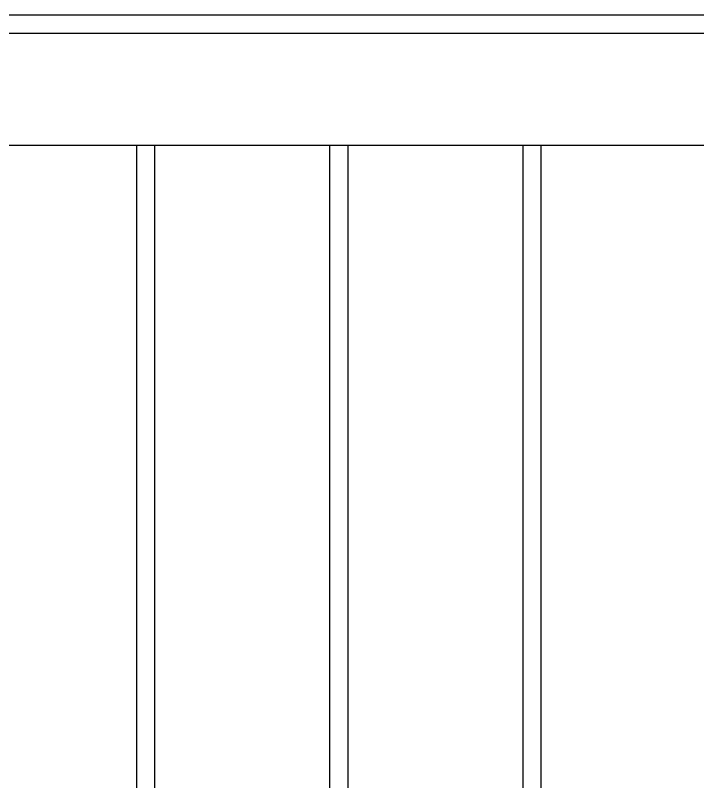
# Model space of a CAD drawing. Header units: inches. Extents: x -1316 to 22433, y -200 to 8737.
# Drawn here: x 176.1 to 232.7, y 584 to 647.5 of the extents above; entities that cross this region are included whole.
import ezdxf

# ---------------------------------------------------------------- set-up
doc = ezdxf.new("R2010")
doc.units = ezdxf.units.IN
doc.header["$LTSCALE"] = 10
doc.header["$MEASUREMENT"] = 0
doc.layers.get('0').update_dxf_attribs({"linetype": 'CONTINUOUS'})
doc.layers.add('S-ROOF', color=2, linetype='CONTINUOUS')
doc.layers.add('S-WALL', color=6, linetype='CONTINUOUS')

# ---------------------------------------------------------------- blocks, each defined once
blk = doc.blocks.new('EH CRLSP')
at = {"layer": 'S-WALL'}
for p, q in [((13.543, 0), (-108.105, 0)), ((13.984, -1.5), (-108.546, -1.5)), ((-94.562, -10.75), (-1.5, -10.75)), ((-64.062, -10.75), (-64.062, -93.5)), ((-62.562, -10.75), (-62.562, -93.5)), ((-48.062, -10.75), (-48.062, -93.5)), ((-46.562, -10.75), (-46.562, -93.5)), ((-32.062, -10.75), (-32.062, -93.5)), ((-30.562, -10.75), (-30.562, -93.5))]:
    blk.add_line(p, q, dxfattribs=at)
blk = doc.blocks.new('*U663')
blk.add_blockref('EH CRLSP', (-30.609, 110.785))

msp = doc.modelspace()

# ---------------------------------------------------------------- block references
at = {"layer": 'S-ROOF'}
msp.add_blockref('*U663', (280.85632, 536.68049), dxfattribs=at)

doc.saveas('drawing.dxf')
